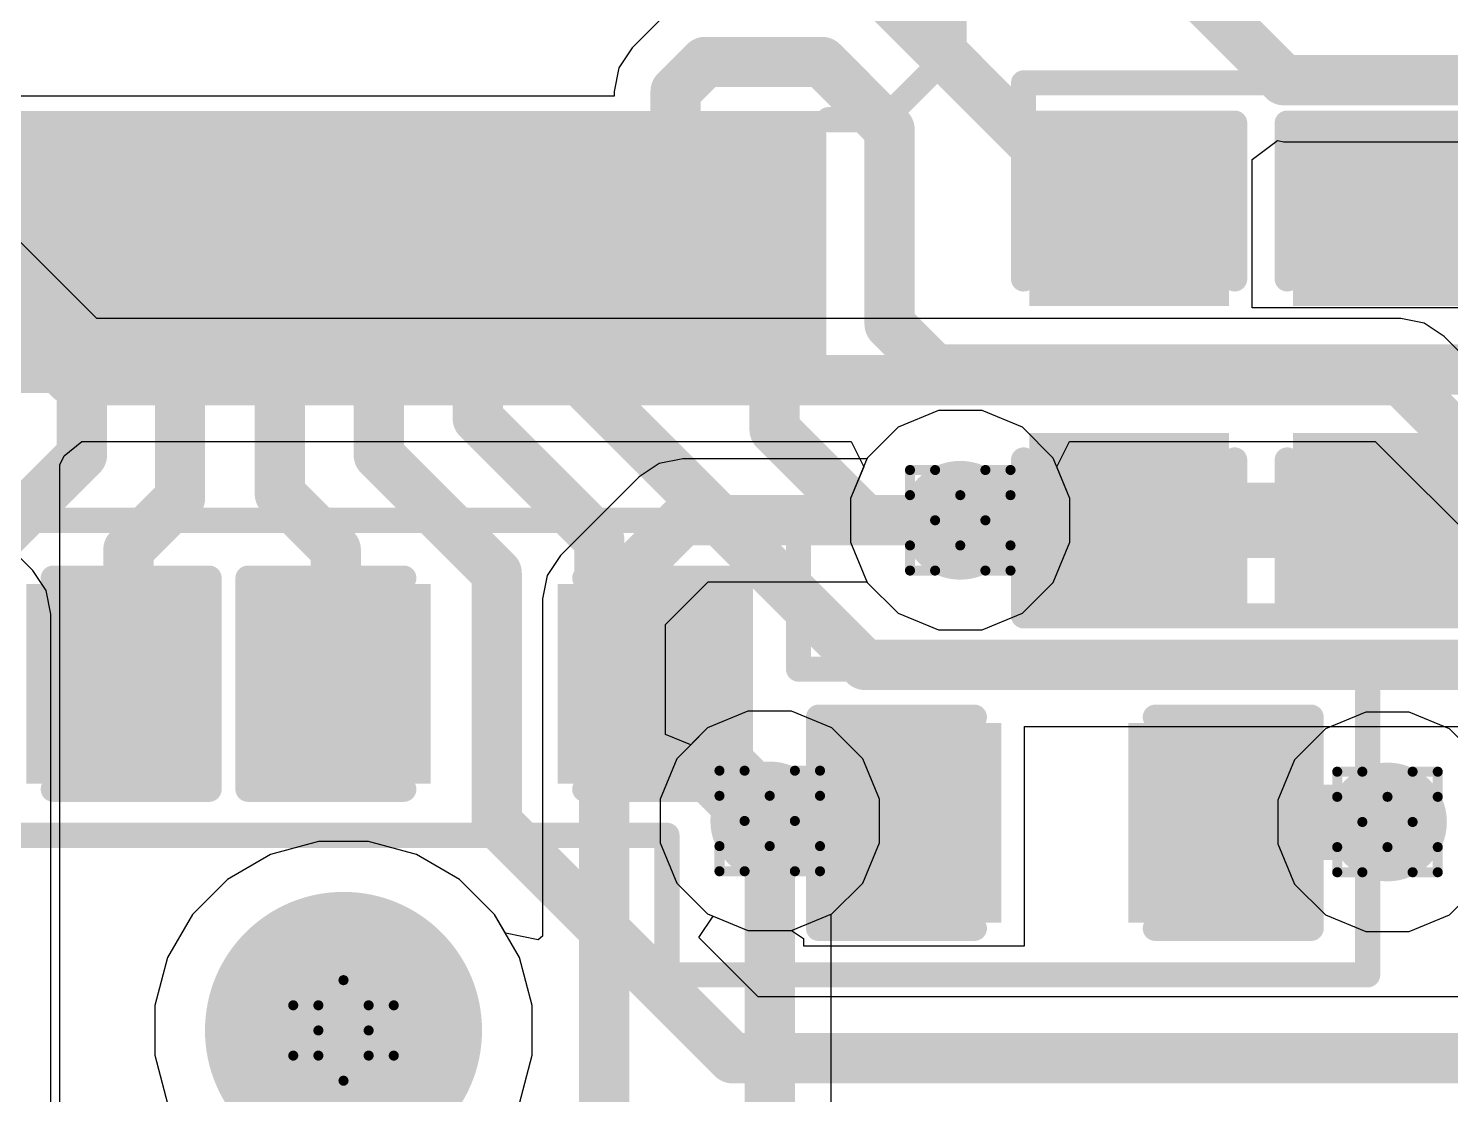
# Model space of a CAD drawing. Header units: inches. Extents: x -6 to 328, y -6 to 90.
# Drawn here: x 15.78 to 22.96, y 17.69 to 23.07 of the extents above; entities that cross this region are included whole.
import ezdxf

# ---------------------------------------------------------------- set-up
doc = ezdxf.new("R2010")
doc.units = ezdxf.units.IN
for name, color, linetype in [('Bottom Layer', 5, 'Continuous'), ('Bottom Overlay', 54, 'Continuous'), ('Bottom Paste', 16, 'Continuous'), ('Bottom Solder', 6, 'Continuous'), ('Drill Drawing', 1, 'Continuous'), ('GND', 76, 'Continuous'), ('Pad Holes', 156, 'Continuous'), ('PWR', 16, 'Continuous'), ('Top Layer', 1, 'Continuous'), ('Top Solder', 216, 'Continuous'), ('Via Holes', 16, 'Continuous')]:
    doc.layers.add(name, color=color, linetype=linetype)

# ---------------------------------------------------------------- blocks, each defined once
blk = doc.blocks.new('48_TQFP_EP_7_7__B_7')
at = {"layer": 'Bottom Layer'}
for points in [[(-0.91, -4.86), (-0.91, -3.64), (-0.59, -3.64), (-0.59, -4.86)], [(-0.41, -4.86), (-0.41, -3.64), (-0.09, -3.64), (-0.09, -4.86)], [(0.09, -4.86), (0.09, -3.64), (0.41, -3.64), (0.41, -4.86)], [(0.59, -4.86), (0.59, -3.64), (0.91, -3.64), (0.91, -4.86)], [(1.09, -4.86), (1.09, -3.64), (1.41, -3.64), (1.41, -4.86)], [(1.59, -4.86), (1.59, -3.64), (1.91, -3.64), (1.91, -4.86)], [(2.09, -4.86), (2.09, -3.64), (2.41, -3.64), (2.41, -4.86)], [(2.59, -4.86), (2.59, -3.64), (2.91, -3.64), (2.91, -4.86)]]:
    blk.add_hatch(color=5, dxfattribs=at).paths.add_polyline_path(points)
at = {"layer": 'Bottom Paste'}
for points in [[(-0.91, -4.86), (-0.91, -3.64), (-0.59, -3.64), (-0.59, -4.86)], [(-0.41, -4.86), (-0.41, -3.64), (-0.09, -3.64), (-0.09, -4.86)], [(0.09, -4.86), (0.09, -3.64), (0.41, -3.64), (0.41, -4.86)], [(0.59, -4.86), (0.59, -3.64), (0.91, -3.64), (0.91, -4.86)], [(1.09, -4.86), (1.09, -3.64), (1.41, -3.64), (1.41, -4.86)], [(1.59, -4.86), (1.59, -3.64), (1.91, -3.64), (1.91, -4.86)], [(2.09, -4.86), (2.09, -3.64), (2.41, -3.64), (2.41, -4.86)], [(2.59, -4.86), (2.59, -3.64), (2.91, -3.64), (2.91, -4.86)]]:
    blk.add_hatch(color=16, dxfattribs=at).paths.add_polyline_path(points)
at = {"layer": 'Bottom Solder'}
for points in [[(-1.5116, -4.9616), (-1.5116, -3.5384), (-0.9884, -3.5384), (-0.9884, -4.9616)], [(-1.0116, -4.9616), (-1.0116, -3.5384), (-0.4884, -3.5384), (-0.4884, -4.9616)], [(-0.5116, -4.9616), (-0.5116, -3.5384), (0.0116, -3.5384), (0.0116, -4.9616)], [(-0.0116, -4.9616), (-0.0116, -3.5384), (0.5116, -3.5384), (0.5116, -4.9616)], [(0.4884, -4.9616), (0.4884, -3.5384), (1.0116, -3.5384), (1.0116, -4.9616)], [(0.9884, -4.9616), (0.9884, -3.5384), (1.5116, -3.5384), (1.5116, -4.9616)], [(1.4884, -4.9616), (1.4884, -3.5384), (2.0116, -3.5384), (2.0116, -4.9616)], [(1.9884, -4.9616), (1.9884, -3.5384), (2.5116, -3.5384), (2.5116, -4.9616)], [(2.4884, -4.9616), (2.4884, -3.5384), (3.0116, -3.5384), (3.0116, -4.9616)]]:
    blk.add_hatch(color=6, dxfattribs=at).paths.add_polyline_path(points)
at = {"layer": 'Bottom Overlay', "const_width": 0.127}
for points in [[(3.6576, -3.2258), (3.6576, -3.0226)], [(3.302, -3.5814), (3.6576, -3.2258)], [(3.0226, -3.5814), (3.302, -3.5814)]]:
    blk.add_lwpolyline(points, dxfattribs=at)
at = {"layer": 'Bottom Overlay', "const_width": 0.0635}
for points in [[(3.6258, -3.2258, 1), (3.6894, -3.2258, 1)], [(3.6258, -3.2258, 1), (3.6894, -3.2258, 1)], [(2.9909, -3.5814, 1), (3.0543, -3.5814, 1)], [(3.2702, -3.5814, 1), (3.3338, -3.5814, 1)], [(3.2702, -3.5814, 1), (3.3338, -3.5814, 1)]]:
    blk.add_lwpolyline(points, format="xyb", close=True, dxfattribs=at)
blk = doc.blocks.new('HR963370A_51')
at = {"layer": 'Bottom Solder'}
h = blk.add_hatch(color=6, dxfattribs=at)
edge = h.paths.add_edge_path()
edge.add_arc((-7, 0.3), 0.1016, 0, 360)
at = {"layer": 'Pad Holes'}
h = blk.add_hatch(color=7, dxfattribs=at)
edge = h.paths.add_edge_path()
edge.add_arc((-7, 0.3), 0.7, 0, 360)
at = {"layer": 'Top Solder'}
h = blk.add_hatch(color=216, dxfattribs=at)
edge = h.paths.add_edge_path()
edge.add_arc((-7, 0.3), 0.1016, 0, 360)
blk = doc.blocks.new('C___0603_B_71')
at = {"layer": 'Bottom Layer'}
for points in [[(-1.143, -0.4445), (-1.143, 0.4445), (-0.381, 0.4445), (-0.381, -0.4445)], [(0.381, -0.4445), (0.381, 0.4445), (1.143, 0.4445), (1.143, -0.4445)]]:
    blk.add_hatch(color=5, dxfattribs=at).paths.add_polyline_path(points)
at = {"layer": 'Bottom Paste'}
for points in [[(-1.143, -0.4445), (-1.143, 0.4445), (-0.381, 0.4445), (-0.381, -0.4445)], [(0.381, -0.4445), (0.381, 0.4445), (1.143, 0.4445), (1.143, -0.4445)]]:
    blk.add_hatch(color=16, dxfattribs=at).paths.add_polyline_path(points)
at = {"layer": 'Bottom Solder'}
for points in [[(-1.203, -0.5045), (-1.203, 0.5045), (-0.321, 0.5045), (-0.321, -0.5045)], [(0.321, -0.5045), (0.321, 0.5045), (1.203, 0.5045), (1.203, -0.5045)]]:
    blk.add_hatch(color=6, dxfattribs=at).paths.add_polyline_path(points)
at = {"layer": 'Bottom Overlay', "const_width": 0.127}
for points in [[(-1.2446, 0.5334), (-0.4572, 0.5334)], [(-1.2446, -0.5334), (-1.2446, 0.5334)], [(0.4572, 0.5334), (1.2446, 0.5334)], [(1.2446, -0.5334), (1.2446, 0.5334)], [(-1.2446, -0.5334), (-0.4572, -0.5334)], [(0.4572, -0.5334), (1.2446, -0.5334)]]:
    blk.add_lwpolyline(points, dxfattribs=at)
at = {"layer": 'Bottom Overlay', "const_width": 0.0635}
for points in [[(-1.2764, 0.5334, 1), (-1.2128, 0.5334, 1)], [(-1.2764, 0.5334, 1), (-1.2128, 0.5334, 1)], [(-0.4889, 0.5334, 1), (-0.4254, 0.5334, 1)], [(0.4254, 0.5334, 1), (0.4889, 0.5334, 1)], [(1.2128, 0.5334, 1), (1.2764, 0.5334, 1)], [(1.2128, 0.5334, 1), (1.2764, 0.5334, 1)], [(-1.2764, -0.5334, 1), (-1.2128, -0.5334, 1)], [(-1.2764, -0.5334, 1), (-1.2128, -0.5334, 1)], [(-0.4889, -0.5334, 1), (-0.4254, -0.5334, 1)], [(0.4254, -0.5334, 1), (0.4889, -0.5334, 1)], [(1.2128, -0.5334, 1), (1.2764, -0.5334, 1)], [(1.2128, -0.5334, 1), (1.2764, -0.5334, 1)]]:
    blk.add_lwpolyline(points, format="xyb", close=True, dxfattribs=at)
blk = doc.blocks.new('C___0603_B_72')
at = {"layer": 'Bottom Layer'}
for points in [[(-1.143, -0.4445), (-1.143, 0.4445), (-0.381, 0.4445), (-0.381, -0.4445)], [(0.381, -0.4445), (0.381, 0.4445), (1.143, 0.4445), (1.143, -0.4445)]]:
    blk.add_hatch(color=5, dxfattribs=at).paths.add_polyline_path(points)
at = {"layer": 'Bottom Paste'}
for points in [[(-1.143, -0.4445), (-1.143, 0.4445), (-0.381, 0.4445), (-0.381, -0.4445)], [(0.381, -0.4445), (0.381, 0.4445), (1.143, 0.4445), (1.143, -0.4445)]]:
    blk.add_hatch(color=16, dxfattribs=at).paths.add_polyline_path(points)
at = {"layer": 'Bottom Solder'}
for points in [[(-1.203, -0.5045), (-1.203, 0.5045), (-0.321, 0.5045), (-0.321, -0.5045)], [(0.321, -0.5045), (0.321, 0.5045), (1.203, 0.5045), (1.203, -0.5045)]]:
    blk.add_hatch(color=6, dxfattribs=at).paths.add_polyline_path(points)
at = {"layer": 'Bottom Overlay', "const_width": 0.127}
for points in [[(-1.2446, 0.5334), (-0.4572, 0.5334)], [(-1.2446, 0.5334), (-1.2446, -0.5334)], [(0.4572, 0.5334), (1.2446, 0.5334)], [(1.2446, 0.5334), (1.2446, -0.5334)], [(-1.2446, -0.5334), (-0.4572, -0.5334)], [(0.4572, -0.5334), (1.2446, -0.5334)]]:
    blk.add_lwpolyline(points, dxfattribs=at)
at = {"layer": 'Bottom Overlay', "const_width": 0.0635}
for points in [[(-1.2764, 0.5334, 1), (-1.2128, 0.5334, 1)], [(-1.2764, 0.5334, 1), (-1.2128, 0.5334, 1)], [(-0.4889, 0.5334, 1), (-0.4254, 0.5334, 1)], [(0.4254, 0.5334, 1), (0.4889, 0.5334, 1)], [(1.2128, 0.5334, 1), (1.2764, 0.5334, 1)], [(1.2128, 0.5334, 1), (1.2764, 0.5334, 1)], [(-1.2764, -0.5334, 1), (-1.2128, -0.5334, 1)], [(-1.2764, -0.5334, 1), (-1.2128, -0.5334, 1)], [(-0.4889, -0.5334, 1), (-0.4254, -0.5334, 1)], [(0.4254, -0.5334, 1), (0.4889, -0.5334, 1)], [(1.2128, -0.5334, 1), (1.2764, -0.5334, 1)], [(1.2128, -0.5334, 1), (1.2764, -0.5334, 1)]]:
    blk.add_lwpolyline(points, format="xyb", close=True, dxfattribs=at)
blk = doc.blocks.new('C___0603_B_76')
at = {"layer": 'Bottom Layer'}
for points in [[(-1.143, -0.4445), (-1.143, 0.4445), (-0.381, 0.4445), (-0.381, -0.4445)], [(0.381, -0.4445), (0.381, 0.4445), (1.143, 0.4445), (1.143, -0.4445)]]:
    blk.add_hatch(color=5, dxfattribs=at).paths.add_polyline_path(points)
at = {"layer": 'Bottom Paste'}
for points in [[(-1.143, -0.4445), (-1.143, 0.4445), (-0.381, 0.4445), (-0.381, -0.4445)], [(0.381, -0.4445), (0.381, 0.4445), (1.143, 0.4445), (1.143, -0.4445)]]:
    blk.add_hatch(color=16, dxfattribs=at).paths.add_polyline_path(points)
at = {"layer": 'Bottom Solder'}
for points in [[(-1.203, -0.5045), (-1.203, 0.5045), (-0.321, 0.5045), (-0.321, -0.5045)], [(0.321, -0.5045), (0.321, 0.5045), (1.203, 0.5045), (1.203, -0.5045)]]:
    blk.add_hatch(color=6, dxfattribs=at).paths.add_polyline_path(points)
at = {"layer": 'Bottom Overlay', "const_width": 0.127}
for points in [[(-1.2446, 0.5334), (-1.2446, -0.5334)], [(-0.4572, 0.5334), (-1.2446, 0.5334)], [(1.2446, 0.5334), (0.4572, 0.5334)], [(1.2446, 0.5334), (1.2446, -0.5334)], [(-0.4572, -0.5334), (-1.2446, -0.5334)], [(1.2446, -0.5334), (0.4572, -0.5334)]]:
    blk.add_lwpolyline(points, dxfattribs=at)
at = {"layer": 'Bottom Overlay', "const_width": 0.0635}
for points in [[(-1.2764, 0.5334, 1), (-1.2128, 0.5334, 1)], [(-1.2764, 0.5334, 1), (-1.2128, 0.5334, 1)], [(-0.4889, 0.5334, 1), (-0.4254, 0.5334, 1)], [(0.4254, 0.5334, 1), (0.4889, 0.5334, 1)], [(1.2128, 0.5334, 1), (1.2764, 0.5334, 1)], [(1.2128, 0.5334, 1), (1.2764, 0.5334, 1)], [(-1.2764, -0.5334, 1), (-1.2128, -0.5334, 1)], [(-1.2764, -0.5334, 1), (-1.2128, -0.5334, 1)], [(-0.4889, -0.5334, 1), (-0.4254, -0.5334, 1)], [(0.4254, -0.5334, 1), (0.4889, -0.5334, 1)], [(1.2128, -0.5334, 1), (1.2764, -0.5334, 1)], [(1.2128, -0.5334, 1), (1.2764, -0.5334, 1)]]:
    blk.add_lwpolyline(points, format="xyb", close=True, dxfattribs=at)
blk = doc.blocks.new('C___0603_B_79')
at = {"layer": 'Bottom Layer'}
for points in [[(-1.143, -0.4445), (-1.143, 0.4445), (-0.381, 0.4445), (-0.381, -0.4445)], [(0.381, -0.4445), (0.381, 0.4445), (1.143, 0.4445), (1.143, -0.4445)]]:
    blk.add_hatch(color=5, dxfattribs=at).paths.add_polyline_path(points)
at = {"layer": 'Bottom Paste'}
for points in [[(-1.143, -0.4445), (-1.143, 0.4445), (-0.381, 0.4445), (-0.381, -0.4445)], [(0.381, -0.4445), (0.381, 0.4445), (1.143, 0.4445), (1.143, -0.4445)]]:
    blk.add_hatch(color=16, dxfattribs=at).paths.add_polyline_path(points)
at = {"layer": 'Bottom Solder'}
for points in [[(-1.203, -0.5045), (-1.203, 0.5045), (-0.321, 0.5045), (-0.321, -0.5045)], [(0.321, -0.5045), (0.321, 0.5045), (1.203, 0.5045), (1.203, -0.5045)]]:
    blk.add_hatch(color=6, dxfattribs=at).paths.add_polyline_path(points)
at = {"layer": 'Bottom Overlay', "const_width": 0.127}
for points in [[(-1.2446, -0.5334), (-1.2446, 0.5334)], [(-0.4572, 0.5334), (-1.2446, 0.5334)], [(1.2446, 0.5334), (0.4572, 0.5334)], [(1.2446, -0.5334), (1.2446, 0.5334)], [(-0.4572, -0.5334), (-1.2446, -0.5334)], [(1.2446, -0.5334), (0.4572, -0.5334)]]:
    blk.add_lwpolyline(points, dxfattribs=at)
at = {"layer": 'Bottom Overlay', "const_width": 0.0635}
for points in [[(-1.2764, 0.5334, 1), (-1.2128, 0.5334, 1)], [(-1.2764, 0.5334, 1), (-1.2128, 0.5334, 1)], [(-0.4889, 0.5334, 1), (-0.4254, 0.5334, 1)], [(0.4254, 0.5334, 1), (0.4889, 0.5334, 1)], [(1.2128, 0.5334, 1), (1.2764, 0.5334, 1)], [(1.2128, 0.5334, 1), (1.2764, 0.5334, 1)], [(-1.2764, -0.5334, 1), (-1.2128, -0.5334, 1)], [(-1.2764, -0.5334, 1), (-1.2128, -0.5334, 1)], [(-0.4889, -0.5334, 1), (-0.4254, -0.5334, 1)], [(0.4254, -0.5334, 1), (0.4889, -0.5334, 1)], [(1.2128, -0.5334, 1), (1.2764, -0.5334, 1)], [(1.2128, -0.5334, 1), (1.2764, -0.5334, 1)]]:
    blk.add_lwpolyline(points, format="xyb", close=True, dxfattribs=at)
blk = doc.blocks.new('C___0603_B_80')
at = {"layer": 'Bottom Layer'}
for points in [[(-1.143, -0.4445), (-1.143, 0.4445), (-0.381, 0.4445), (-0.381, -0.4445)], [(0.381, -0.4445), (0.381, 0.4445), (1.143, 0.4445), (1.143, -0.4445)]]:
    blk.add_hatch(color=5, dxfattribs=at).paths.add_polyline_path(points)
at = {"layer": 'Bottom Paste'}
for points in [[(-1.143, -0.4445), (-1.143, 0.4445), (-0.381, 0.4445), (-0.381, -0.4445)], [(0.381, -0.4445), (0.381, 0.4445), (1.143, 0.4445), (1.143, -0.4445)]]:
    blk.add_hatch(color=16, dxfattribs=at).paths.add_polyline_path(points)
at = {"layer": 'Bottom Solder'}
for points in [[(-1.203, -0.5045), (-1.203, 0.5045), (-0.321, 0.5045), (-0.321, -0.5045)], [(0.321, -0.5045), (0.321, 0.5045), (1.203, 0.5045), (1.203, -0.5045)]]:
    blk.add_hatch(color=6, dxfattribs=at).paths.add_polyline_path(points)
at = {"layer": 'Bottom Overlay', "const_width": 0.127}
for points in [[(-1.2446, -0.5334), (-1.2446, 0.5334)], [(-1.2446, 0.5334), (-0.4572, 0.5334)], [(0.4572, 0.5334), (1.2446, 0.5334)], [(1.2446, -0.5334), (1.2446, 0.5334)], [(-1.2446, -0.5334), (-0.4572, -0.5334)], [(0.4572, -0.5334), (1.2446, -0.5334)]]:
    blk.add_lwpolyline(points, dxfattribs=at)
at = {"layer": 'Bottom Overlay', "const_width": 0.0635}
for points in [[(-1.2764, 0.5334, 1), (-1.2128, 0.5334, 1)], [(-1.2764, 0.5334, 1), (-1.2128, 0.5334, 1)], [(-0.4889, 0.5334, 1), (-0.4254, 0.5334, 1)], [(0.4254, 0.5334, 1), (0.4889, 0.5334, 1)], [(1.2128, 0.5334, 1), (1.2764, 0.5334, 1)], [(1.2128, 0.5334, 1), (1.2764, 0.5334, 1)], [(-1.2764, -0.5334, 1), (-1.2128, -0.5334, 1)], [(-1.2764, -0.5334, 1), (-1.2128, -0.5334, 1)], [(-0.4889, -0.5334, 1), (-0.4254, -0.5334, 1)], [(0.4254, -0.5334, 1), (0.4889, -0.5334, 1)], [(1.2128, -0.5334, 1), (1.2764, -0.5334, 1)], [(1.2128, -0.5334, 1), (1.2764, -0.5334, 1)]]:
    blk.add_lwpolyline(points, format="xyb", close=True, dxfattribs=at)

msp = doc.modelspace()

# ---------------------------------------------------------------- hatches: boundary and pattern name
at = {"layer": 'Bottom Layer'}
h = msp.add_hatch(color=5, dxfattribs=at)
edge = h.paths.add_edge_path()
edge.add_arc((20.4866, 20.589), 0.3, 0, 360)
h = msp.add_hatch(color=5, dxfattribs=at)
edge = h.paths.add_edge_path()
edge.add_arc((19.5239, 19.0701), 0.3, 0, 360)
h = msp.add_hatch(color=5, dxfattribs=at)
edge = h.paths.add_edge_path()
edge.add_arc((22.6456, 19.065), 0.3, 0, 360)
at = {"layer": 'GND'}
h = msp.add_hatch(color=76, dxfattribs=at)
edge = h.paths.add_edge_path()
edge.add_arc((20.4866, 20.589), 0.3, 0, 360)
h = msp.add_hatch(color=76, dxfattribs=at)
edge = h.paths.add_edge_path()
edge.add_arc((19.5239, 19.0701), 0.3, 0, 360)
h = msp.add_hatch(color=76, dxfattribs=at)
edge = h.paths.add_edge_path()
edge.add_arc((22.6456, 19.065), 0.3, 0, 360)
at = {"layer": 'PWR'}
h = msp.add_hatch(color=16, dxfattribs=at)
edge = h.paths.add_edge_path()
edge.add_arc((20.4866, 20.589), 0.3, 0, 360)
h = msp.add_hatch(color=16, dxfattribs=at)
edge = h.paths.add_edge_path()
edge.add_arc((19.5239, 19.0701), 0.3, 0, 360)
h = msp.add_hatch(color=16, dxfattribs=at)
edge = h.paths.add_edge_path()
edge.add_arc((22.6456, 19.065), 0.3, 0, 360)
at = {"layer": 'Top Layer'}
h = msp.add_hatch(color=1, dxfattribs=at)
edge = h.paths.add_edge_path()
edge.add_arc((20.4866, 20.589), 0.3, 0, 360)
h = msp.add_hatch(color=1, dxfattribs=at)
edge = h.paths.add_edge_path()
edge.add_arc((19.5239, 19.0701), 0.3, 0, 360)
h = msp.add_hatch(color=1, dxfattribs=at)
edge = h.paths.add_edge_path()
edge.add_arc((22.6456, 19.065), 0.3, 0, 360)
at = {"layer": 'Via Holes'}
h = msp.add_hatch(color=7, dxfattribs=at)
edge = h.paths.add_edge_path()
edge.add_arc((20.4866, 20.589), 0.15, 0, 360)
h = msp.add_hatch(color=7, dxfattribs=at)
edge = h.paths.add_edge_path()
edge.add_arc((19.5239, 19.0701), 0.15, 0, 360)
h = msp.add_hatch(color=7, dxfattribs=at)
edge = h.paths.add_edge_path()
edge.add_arc((22.6456, 19.065), 0.15, 0, 360)

# ---------------------------------------------------------------- linework, layer by layer
at = {"layer": 'Bottom Layer'}
for p, q in [((18.9772, 23.1241), (18.8284, 22.9753)), ((18.8284, 22.9753), (18.7611, 22.8745)), ((18.7611, 22.8745), (18.7374, 22.7555)), ((18.7374, 22.732), (14.859, 22.732)), ((18.7374, 22.7555), (18.7374, 22.732)), ((21.9623, 22.4109), (22.0893, 22.5078)), ((22.0893, 22.5078), (22.1217, 22.5014)), ((22.1217, 22.5014), (25.6802, 22.5014)), ((21.9623, 21.6618), (21.9623, 22.4109)), ((26.2795, 21.6618), (21.9623, 21.6618)), ((20.812, 18.4387), (20.812, 19.5475)), ((20.812, 19.5475), (23.0834, 19.5475)), ((19.1658, 18.4813), (19.2378, 18.589)), ((19.2378, 18.589), (19.4137, 18.5161)), ((19.4652, 18.182), (19.1658, 18.4813)), ((19.4137, 18.5161), (19.6341, 18.5161)), ((19.6341, 18.5161), (19.6944, 18.4758)), ((19.6944, 18.4758), (19.6944, 18.4387)), ((19.6944, 18.4387), (20.812, 18.4387)), ((23.2451, 18.182), (19.4652, 18.182))]:
    msp.add_line(p, q, dxfattribs=at)
for points, const_width in [([(21.5312, 23.4027), (22.1217, 22.8121)], 0.254), ([(20.0508, 23.2939), (20.9776, 22.367)], 0.254), ([(19.0482, 22.7555), (19.197, 22.9043)], 0.254), ([(19.197, 22.9043), (19.7885, 22.9043)], 0.254), ([(19.7885, 22.9043), (20.1296, 22.5632)], 0.254), ([(22.1217, 22.8121), (25.8089, 22.8121)], 0.254), ([(19.0482, 21.9442), (19.0482, 22.7555)], 0.254), ([(20.1296, 21.5795), (20.1296, 22.5632)], 0.254), ([(20.9776, 22.367), (21.0854, 22.367)], 0.254), ([(21.0854, 22.367), (21.3394, 22.113)], 0.254), ([(22.6723, 22.113), (23.56, 22.113)], 0.381), ([(16.0482, 20.9186), (16.0482, 21.9442)], 0.254), ([(16.5438, 21.9398), (16.5482, 21.9442)], 0.254), ([(16.5438, 20.7009), (16.5438, 21.9398)], 0.254), ([(17.0482, 20.7229), (17.0482, 21.9442)], 0.254), ([(17.5482, 20.9186), (17.5482, 21.9442)], 0.254), ([(18.0482, 21.1036), (18.0482, 21.9442)], 0.254), ([(18.5482, 21.9442), (18.5812, 21.9112)], 0.254), ([(19.5482, 21.9442), (19.5483, 21.9441)], 0.254), ([(19.5483, 21.0471), (19.5483, 21.9441)], 0.254), ([(18.5812, 21.282), (18.5812, 21.9112)], 0.254), ([(20.1296, 21.5795), (20.3581, 21.351)], 0.254), ([(20.3581, 21.351), (26.2795, 21.351)], 0.254), ([(18.5812, 21.282), (20.0049, 19.8583)], 0.254), ([(18.0482, 21.1036), (18.6627, 20.489)], 0.254), ([(19.5483, 21.0471), (20.0064, 20.589)], 0.254), ([(15.4522, 20.3225), (16.0482, 20.9186)], 0.254), ([(17.5482, 20.9186), (18.1442, 20.3225)], 0.254), ([(17.0482, 20.7229), (17.3309, 20.4402)], 0.254), ([(20.4866, 20.589), (21.0482, 20.589)], 0.508), ([(16.2831, 20.4402), (16.5438, 20.7009)], 0.254), ([(21.0482, 20.589), (21.34, 20.589)], 0.381), ([(21.34, 20.589), (22.6723, 20.589)], 0.381), ([(20.0064, 20.589), (20.4866, 20.589)], 0.254), ([(16.2831, 19.8384), (16.2831, 20.4402)], 0.254), ([(17.3309, 19.8026), (17.3309, 20.4402)], 0.254), ([(18.6627, 19.9313), (18.6627, 20.489)], 0.254), ([(18.1442, 19.0635), (18.1442, 20.3225)], 0.254), ([(18.6627, 19.9313), (18.894, 19.7)], 0.254), ([(20.0049, 19.8583), (23.4576, 19.8583)], 0.254), ([(16.2082, 19.7635), (16.2831, 19.8384)], 0.254), ([(17.3309, 19.8026), (17.37, 19.7635)], 0.254), ([(18.894, 19.7), (19.5239, 19.0701)], 0.381), ([(19.5239, 19.0701), (20.2441, 19.0701)], 0.381), ([(20.2441, 19.0701), (20.2532, 19.061)], 0.381), ([(18.1442, 19.0635), (19.3364, 17.8712)], 0.254), ([(21.7772, 19.061), (21.7792, 19.063)], 0.381), ([(21.7792, 19.063), (22.6436, 19.063)], 0.381), ([(22.6436, 19.063), (22.6456, 19.065)], 0.381), ([(19.3364, 17.8712), (23.3738, 17.8712)], 0.254)]:
    msp.add_lwpolyline(points, dxfattribs=dict(at, const_width=const_width))
for points, const_width in [([(19.1335, 22.9043, 1), (19.2605, 22.9043, 1)], 0.127), ([(19.1335, 22.9043, 1), (19.2605, 22.9043, 1)], 0.127), ([(19.725, 22.9043, 1), (19.852, 22.9043, 1)], 0.127), ([(19.725, 22.9043, 1), (19.852, 22.9043, 1)], 0.127), ([(22.0582, 22.8121, 1), (22.1852, 22.8121, 1)], 0.127), ([(22.0582, 22.8121, 1), (22.1852, 22.8121, 1)], 0.127), ([(18.9847, 22.7555, 1), (19.1117, 22.7555, 1)], 0.127), ([(18.9847, 22.7555, 1), (19.1117, 22.7555, 1)], 0.127), ([(20.0661, 22.5632, 1), (20.1931, 22.5632, 1)], 0.127), ([(20.0661, 22.5632, 1), (20.1931, 22.5632, 1)], 0.127), ([(20.9141, 22.367, 1), (21.0411, 22.367, 1)], 0.127), ([(20.9141, 22.367, 1), (21.0411, 22.367, 1)], 0.127), ([(21.0219, 22.367, 1), (21.1489, 22.367, 1)], 0.127), ([(21.0219, 22.367, 1), (21.1489, 22.367, 1)], 0.127), ([(22.577, 22.113, 1), (22.7675, 22.113, 1)], 0.1905), ([(21.2759, 22.113, 1), (21.4029, 22.113, 1)], 0.127), ([(15.9847, 21.9442, 1), (16.1117, 21.9442, 1)], 0.127), ([(16.4803, 21.9398, 1), (16.6073, 21.9398, 1)], 0.127), ([(16.4803, 21.9398, 1), (16.6073, 21.9398, 1)], 0.127), ([(16.4847, 21.9442, 1), (16.6117, 21.9442, 1)], 0.127), ([(16.9847, 21.9442, 1), (17.1117, 21.9442, 1)], 0.127), ([(17.4847, 21.9442, 1), (17.6117, 21.9442, 1)], 0.127), ([(17.9847, 21.9442, 1), (18.1117, 21.9442, 1)], 0.127), ([(18.4847, 21.9442, 1), (18.6117, 21.9442, 1)], 0.127), ([(18.9847, 21.9442, 1), (19.1117, 21.9442, 1)], 0.127), ([(19.4847, 21.9442, 1), (19.6117, 21.9442, 1)], 0.127), ([(19.4848, 21.9441, 1), (19.6118, 21.9441, 1)], 0.127), ([(19.4848, 21.9441, 1), (19.6118, 21.9441, 1)], 0.127), ([(18.5177, 21.9112, 1), (18.6447, 21.9112, 1)], 0.127), ([(18.5177, 21.9112, 1), (18.6447, 21.9112, 1)], 0.127), ([(20.0661, 21.5795, 1), (20.1931, 21.5795, 1)], 0.127), ([(20.0661, 21.5795, 1), (20.1931, 21.5795, 1)], 0.127), ([(20.2946, 21.351, 1), (20.4216, 21.351, 1)], 0.127), ([(20.2946, 21.351, 1), (20.4216, 21.351, 1)], 0.127), ([(18.5177, 21.282, 1), (18.6447, 21.282, 1)], 0.127), ([(18.5177, 21.282, 1), (18.6447, 21.282, 1)], 0.127), ([(17.9847, 21.1036, 1), (18.1117, 21.1036, 1)], 0.127), ([(17.9847, 21.1036, 1), (18.1117, 21.1036, 1)], 0.127), ([(19.4848, 21.0471, 1), (19.6118, 21.0471, 1)], 0.127), ([(19.4848, 21.0471, 1), (19.6118, 21.0471, 1)], 0.127), ([(15.9847, 20.9186, 1), (16.1117, 20.9186, 1)], 0.127), ([(15.9847, 20.9186, 1), (16.1117, 20.9186, 1)], 0.127), ([(17.4847, 20.9186, 1), (17.6117, 20.9186, 1)], 0.127), ([(17.4847, 20.9186, 1), (17.6117, 20.9186, 1)], 0.127), ([(16.9847, 20.7229, 1), (17.1117, 20.7229, 1)], 0.127), ([(16.9847, 20.7229, 1), (17.1117, 20.7229, 1)], 0.127), ([(20.3596, 20.589, 1), (20.6136, 20.589, 1)], 0.254), ([(20.9212, 20.589, 1), (21.1752, 20.589, 1)], 0.254), ([(16.4803, 20.7009, 1), (16.6073, 20.7009, 1)], 0.127), ([(16.4803, 20.7009, 1), (16.6073, 20.7009, 1)], 0.127), ([(20.9529, 20.589, 1), (21.1434, 20.589, 1)], 0.1905), ([(21.2448, 20.589, 1), (21.4353, 20.589, 1)], 0.1905), ([(21.2448, 20.589, 1), (21.4353, 20.589, 1)], 0.1905), ([(22.577, 20.589, 1), (22.7675, 20.589, 1)], 0.1905), ([(19.9429, 20.589, 1), (20.0699, 20.589, 1)], 0.127), ([(19.9429, 20.589, 1), (20.0699, 20.589, 1)], 0.127), ([(20.4231, 20.589, 1), (20.5501, 20.589, 1)], 0.127), ([(16.2196, 20.4402, 1), (16.3466, 20.4402, 1)], 0.127), ([(16.2196, 20.4402, 1), (16.3466, 20.4402, 1)], 0.127), ([(17.2674, 20.4402, 1), (17.3944, 20.4402, 1)], 0.127), ([(17.2674, 20.4402, 1), (17.3944, 20.4402, 1)], 0.127), ([(18.5992, 20.489, 1), (18.7262, 20.489, 1)], 0.127), ([(18.5992, 20.489, 1), (18.7262, 20.489, 1)], 0.127), ([(18.0807, 20.3225, 1), (18.2077, 20.3225, 1)], 0.127), ([(18.0807, 20.3225, 1), (18.2077, 20.3225, 1)], 0.127), ([(18.5992, 19.9313, 1), (18.7262, 19.9313, 1)], 0.127), ([(18.5992, 19.9313, 1), (18.7262, 19.9313, 1)], 0.127), ([(19.9414, 19.8583, 1), (20.0684, 19.8583, 1)], 0.127), ([(19.9414, 19.8583, 1), (20.0684, 19.8583, 1)], 0.127), ([(16.2196, 19.8384, 1), (16.3466, 19.8384, 1)], 0.127), ([(16.2196, 19.8384, 1), (16.3466, 19.8384, 1)], 0.127), ([(17.2674, 19.8026, 1), (17.3944, 19.8026, 1)], 0.127), ([(17.2674, 19.8026, 1), (17.3944, 19.8026, 1)], 0.127), ([(16.1447, 19.7635, 1), (16.2717, 19.7635, 1)], 0.127), ([(17.3065, 19.7635, 1), (17.4335, 19.7635, 1)], 0.127), ([(18.7987, 19.7, 1), (18.9892, 19.7, 1)], 0.1905), ([(18.8305, 19.7, 1), (18.9575, 19.7, 1)], 0.127), ([(19.4286, 19.0701, 1), (19.6191, 19.0701, 1)], 0.1905), ([(19.4286, 19.0701, 1), (19.6191, 19.0701, 1)], 0.1905), ([(20.1488, 19.0701, 1), (20.3393, 19.0701, 1)], 0.1905), ([(20.1488, 19.0701, 1), (20.3393, 19.0701, 1)], 0.1905), ([(18.0807, 19.0635, 1), (18.2077, 19.0635, 1)], 0.127), ([(18.0807, 19.0635, 1), (18.2077, 19.0635, 1)], 0.127), ([(20.1579, 19.061, 1), (20.3484, 19.061, 1)], 0.1905), ([(21.6819, 19.061, 1), (21.8724, 19.061, 1)], 0.1905), ([(21.6839, 19.063, 1), (21.8744, 19.063, 1)], 0.1905), ([(21.6839, 19.063, 1), (21.8744, 19.063, 1)], 0.1905), ([(22.5483, 19.063, 1), (22.7388, 19.063, 1)], 0.1905), ([(22.5483, 19.063, 1), (22.7388, 19.063, 1)], 0.1905), ([(22.5503, 19.065, 1), (22.7408, 19.065, 1)], 0.1905), ([(19.2729, 17.8712, 1), (19.3999, 17.8712, 1)], 0.127), ([(19.2729, 17.8712, 1), (19.3999, 17.8712, 1)], 0.127)]:
    msp.add_lwpolyline(points, format="xyb", close=True, dxfattribs=dict(at, const_width=const_width))
at = {"layer": 'Bottom Overlay', "const_width": 0.127}
for points in [[(20.8066, 22.5956), (20.8066, 22.7988)], [(20.8066, 22.7988), (24.0668, 22.7988)], [(13.8076, 20.589), (19.6693, 20.589)], [(19.6693, 19.8373), (19.6693, 20.589)], [(20.8066, 20.1064), (24.0668, 20.1064)], [(19.6693, 19.8373), (22.5456, 19.8373)], [(22.5456, 18.293), (22.5456, 19.8373)], [(14.5684, 18.9976), (19.0046, 18.9976)], [(19.0046, 18.293), (19.0046, 18.9976)], [(19.0046, 18.293), (22.5456, 18.293)]]:
    msp.add_lwpolyline(points, dxfattribs=at)
at = {"layer": 'Bottom Overlay', "const_width": 0.0635}
for points in [[(20.7749, 22.7988, 1), (20.8384, 22.7988, 1)], [(20.7749, 22.7988, 1), (20.8384, 22.7988, 1)], [(20.7749, 22.5956, 1), (20.8384, 22.5956, 1)], [(19.6375, 20.589, 1), (19.701, 20.589, 1)], [(19.6375, 20.589, 1), (19.701, 20.589, 1)], [(20.7749, 20.1064, 1), (20.8384, 20.1064, 1)], [(19.6375, 19.8373, 1), (19.701, 19.8373, 1)], [(19.6375, 19.8373, 1), (19.701, 19.8373, 1)], [(22.5139, 19.8373, 1), (22.5774, 19.8373, 1)], [(22.5139, 19.8373, 1), (22.5774, 19.8373, 1)], [(18.9728, 18.9976, 1), (19.0363, 18.9976, 1)], [(18.9728, 18.9976, 1), (19.0363, 18.9976, 1)], [(18.9728, 18.293, 1), (19.0363, 18.293, 1)], [(18.9728, 18.293, 1), (19.0363, 18.293, 1)], [(22.5139, 18.293, 1), (22.5774, 18.293, 1)], [(22.5139, 18.293, 1), (22.5774, 18.293, 1)]]:
    msp.add_lwpolyline(points, format="xyb", close=True, dxfattribs=at)
at = {"layer": 'Drill Drawing', "const_width": 0.0508}
for points in [[(20.2326, 20.716), (20.2326, 20.843)], [(20.2326, 20.843), (20.3596, 20.843)], [(20.3596, 20.843), (20.4866, 20.716)], [(20.4866, 20.716), (20.6136, 20.843)], [(20.6136, 20.843), (20.7406, 20.843)], [(20.7406, 20.716), (20.7406, 20.843)], [(20.2326, 20.716), (20.3596, 20.589)], [(20.6136, 20.589), (20.7406, 20.716)], [(20.2326, 20.462), (20.3596, 20.589)], [(20.6136, 20.589), (20.7406, 20.462)], [(20.2326, 20.335), (20.2326, 20.462)], [(20.3596, 20.335), (20.4866, 20.462)], [(20.4866, 20.462), (20.6136, 20.335)], [(20.7406, 20.335), (20.7406, 20.462)], [(20.2326, 20.335), (20.3596, 20.335)], [(20.6136, 20.335), (20.7406, 20.335)], [(19.2699, 19.1971), (19.2699, 19.3241)], [(19.2699, 19.3241), (19.3969, 19.3241)], [(19.3969, 19.3241), (19.5239, 19.1971)], [(19.5239, 19.1971), (19.6509, 19.3241)], [(19.6509, 19.3241), (19.7779, 19.3241)], [(19.7779, 19.1971), (19.7779, 19.3241)], [(22.3916, 19.192), (22.3916, 19.319)], [(22.3916, 19.319), (22.5186, 19.319)], [(22.5186, 19.319), (22.6456, 19.192)], [(22.6456, 19.192), (22.7726, 19.319)], [(22.7726, 19.319), (22.8996, 19.319)], [(22.8996, 19.192), (22.8996, 19.319)], [(19.2699, 19.1971), (19.3969, 19.0701)], [(19.6509, 19.0701), (19.7779, 19.1971)], [(22.3916, 19.192), (22.5186, 19.065)], [(22.7726, 19.065), (22.8996, 19.192)], [(19.2699, 18.9431), (19.3969, 19.0701)], [(19.6509, 19.0701), (19.7779, 18.9431)], [(22.3916, 18.938), (22.5186, 19.065)], [(22.7726, 19.065), (22.8996, 18.938)], [(19.2699, 18.8161), (19.2699, 18.9431)], [(19.3969, 18.8161), (19.5239, 18.9431)], [(19.5239, 18.9431), (19.6509, 18.8161)], [(19.7779, 18.8161), (19.7779, 18.9431)], [(22.3916, 18.811), (22.3916, 18.938)], [(22.5186, 18.811), (22.6456, 18.938)], [(22.6456, 18.938), (22.7726, 18.811)], [(22.8996, 18.811), (22.8996, 18.938)], [(19.2699, 18.8161), (19.3969, 18.8161)], [(19.6509, 18.8161), (19.7779, 18.8161)], [(22.3916, 18.811), (22.5186, 18.811)], [(22.7726, 18.811), (22.8996, 18.811)], [(17.243, 18.1388), (17.37, 18.2658)], [(17.37, 18.2658), (17.497, 18.1388)], [(17.116, 18.1388), (17.243, 18.0118)], [(17.116, 18.1388), (17.243, 18.1388)], [(17.497, 18.1388), (17.624, 18.1388)], [(17.497, 18.0118), (17.624, 18.1388)], [(17.116, 17.8848), (17.243, 18.0118)], [(17.497, 18.0118), (17.624, 17.8848)], [(17.116, 17.8848), (17.243, 17.8848)], [(17.243, 17.8848), (17.37, 17.7578)], [(17.37, 17.7578), (17.497, 17.8848)], [(17.497, 17.8848), (17.624, 17.8848)]]:
    msp.add_lwpolyline(points, dxfattribs=at)
at = {"layer": 'Drill Drawing', "const_width": 0.0254}
for points in [[(20.2199, 20.843, 1), (20.2453, 20.843, 1)], [(20.2199, 20.843, 1), (20.2453, 20.843, 1)], [(20.3469, 20.843, 1), (20.3723, 20.843, 1)], [(20.3469, 20.843, 1), (20.3723, 20.843, 1)], [(20.6009, 20.843, 1), (20.6263, 20.843, 1)], [(20.6009, 20.843, 1), (20.6263, 20.843, 1)], [(20.7279, 20.843, 1), (20.7533, 20.843, 1)], [(20.7279, 20.843, 1), (20.7533, 20.843, 1)], [(20.2199, 20.716, 1), (20.2453, 20.716, 1)], [(20.2199, 20.716, 1), (20.2453, 20.716, 1)], [(20.4739, 20.716, 1), (20.4993, 20.716, 1)], [(20.4739, 20.716, 1), (20.4993, 20.716, 1)], [(20.7279, 20.716, 1), (20.7533, 20.716, 1)], [(20.7279, 20.716, 1), (20.7533, 20.716, 1)], [(20.3469, 20.589, 1), (20.3723, 20.589, 1)], [(20.3469, 20.589, 1), (20.3723, 20.589, 1)], [(20.6009, 20.589, 1), (20.6263, 20.589, 1)], [(20.6009, 20.589, 1), (20.6263, 20.589, 1)], [(20.2199, 20.462, 1), (20.2453, 20.462, 1)], [(20.2199, 20.462, 1), (20.2453, 20.462, 1)], [(20.4739, 20.462, 1), (20.4993, 20.462, 1)], [(20.4739, 20.462, 1), (20.4993, 20.462, 1)], [(20.7279, 20.462, 1), (20.7533, 20.462, 1)], [(20.7279, 20.462, 1), (20.7533, 20.462, 1)], [(20.2199, 20.335, 1), (20.2453, 20.335, 1)], [(20.2199, 20.335, 1), (20.2453, 20.335, 1)], [(20.3469, 20.335, 1), (20.3723, 20.335, 1)], [(20.3469, 20.335, 1), (20.3723, 20.335, 1)], [(20.6009, 20.335, 1), (20.6263, 20.335, 1)], [(20.6009, 20.335, 1), (20.6263, 20.335, 1)], [(20.7279, 20.335, 1), (20.7533, 20.335, 1)], [(20.7279, 20.335, 1), (20.7533, 20.335, 1)], [(19.2572, 19.3241, 1), (19.2826, 19.3241, 1)], [(19.2572, 19.3241, 1), (19.2826, 19.3241, 1)], [(19.3842, 19.3241, 1), (19.4096, 19.3241, 1)], [(19.3842, 19.3241, 1), (19.4096, 19.3241, 1)], [(19.6382, 19.3241, 1), (19.6636, 19.3241, 1)], [(19.6382, 19.3241, 1), (19.6636, 19.3241, 1)], [(19.7652, 19.3241, 1), (19.7906, 19.3241, 1)], [(19.7652, 19.3241, 1), (19.7906, 19.3241, 1)], [(22.3789, 19.319, 1), (22.4043, 19.319, 1)], [(22.3789, 19.319, 1), (22.4043, 19.319, 1)], [(22.5059, 19.319, 1), (22.5313, 19.319, 1)], [(22.5059, 19.319, 1), (22.5313, 19.319, 1)], [(22.7599, 19.319, 1), (22.7853, 19.319, 1)], [(22.7599, 19.319, 1), (22.7853, 19.319, 1)], [(22.8869, 19.319, 1), (22.9123, 19.319, 1)], [(22.8869, 19.319, 1), (22.9123, 19.319, 1)], [(19.2572, 19.1971, 1), (19.2826, 19.1971, 1)], [(19.2572, 19.1971, 1), (19.2826, 19.1971, 1)], [(19.5112, 19.1971, 1), (19.5366, 19.1971, 1)], [(19.5112, 19.1971, 1), (19.5366, 19.1971, 1)], [(19.7652, 19.1971, 1), (19.7906, 19.1971, 1)], [(19.7652, 19.1971, 1), (19.7906, 19.1971, 1)], [(22.3789, 19.192, 1), (22.4043, 19.192, 1)], [(22.3789, 19.192, 1), (22.4043, 19.192, 1)], [(22.6329, 19.192, 1), (22.6583, 19.192, 1)], [(22.6329, 19.192, 1), (22.6583, 19.192, 1)], [(22.8869, 19.192, 1), (22.9123, 19.192, 1)], [(22.8869, 19.192, 1), (22.9123, 19.192, 1)], [(19.3842, 19.0701, 1), (19.4096, 19.0701, 1)], [(19.3842, 19.0701, 1), (19.4096, 19.0701, 1)], [(19.6382, 19.0701, 1), (19.6636, 19.0701, 1)], [(19.6382, 19.0701, 1), (19.6636, 19.0701, 1)], [(22.5059, 19.065, 1), (22.5313, 19.065, 1)], [(22.5059, 19.065, 1), (22.5313, 19.065, 1)], [(22.7599, 19.065, 1), (22.7853, 19.065, 1)], [(22.7599, 19.065, 1), (22.7853, 19.065, 1)], [(19.2572, 18.9431, 1), (19.2826, 18.9431, 1)], [(19.2572, 18.9431, 1), (19.2826, 18.9431, 1)], [(19.5112, 18.9431, 1), (19.5366, 18.9431, 1)], [(19.5112, 18.9431, 1), (19.5366, 18.9431, 1)], [(19.7652, 18.9431, 1), (19.7906, 18.9431, 1)], [(19.7652, 18.9431, 1), (19.7906, 18.9431, 1)], [(22.3789, 18.938, 1), (22.4043, 18.938, 1)], [(22.3789, 18.938, 1), (22.4043, 18.938, 1)], [(22.6329, 18.938, 1), (22.6583, 18.938, 1)], [(22.6329, 18.938, 1), (22.6583, 18.938, 1)], [(22.8869, 18.938, 1), (22.9123, 18.938, 1)], [(22.8869, 18.938, 1), (22.9123, 18.938, 1)], [(19.2572, 18.8161, 1), (19.2826, 18.8161, 1)], [(19.2572, 18.8161, 1), (19.2826, 18.8161, 1)], [(19.3842, 18.8161, 1), (19.4096, 18.8161, 1)], [(19.3842, 18.8161, 1), (19.4096, 18.8161, 1)], [(19.6382, 18.8161, 1), (19.6636, 18.8161, 1)], [(19.6382, 18.8161, 1), (19.6636, 18.8161, 1)], [(19.7652, 18.8161, 1), (19.7906, 18.8161, 1)], [(19.7652, 18.8161, 1), (19.7906, 18.8161, 1)], [(22.3789, 18.811, 1), (22.4043, 18.811, 1)], [(22.3789, 18.811, 1), (22.4043, 18.811, 1)], [(22.5059, 18.811, 1), (22.5313, 18.811, 1)], [(22.5059, 18.811, 1), (22.5313, 18.811, 1)], [(22.7599, 18.811, 1), (22.7853, 18.811, 1)], [(22.7599, 18.811, 1), (22.7853, 18.811, 1)], [(22.8869, 18.811, 1), (22.9123, 18.811, 1)], [(22.8869, 18.811, 1), (22.9123, 18.811, 1)], [(17.3573, 18.2658, 1), (17.3827, 18.2658, 1)], [(17.3573, 18.2658, 1), (17.3827, 18.2658, 1)], [(17.1033, 18.1388, 1), (17.1287, 18.1388, 1)], [(17.1033, 18.1388, 1), (17.1287, 18.1388, 1)], [(17.2303, 18.1388, 1), (17.2557, 18.1388, 1)], [(17.2303, 18.1388, 1), (17.2557, 18.1388, 1)], [(17.4843, 18.1388, 1), (17.5097, 18.1388, 1)], [(17.4843, 18.1388, 1), (17.5097, 18.1388, 1)], [(17.6113, 18.1388, 1), (17.6367, 18.1388, 1)], [(17.6113, 18.1388, 1), (17.6367, 18.1388, 1)], [(17.2303, 18.0118, 1), (17.2557, 18.0118, 1)], [(17.2303, 18.0118, 1), (17.2557, 18.0118, 1)], [(17.4843, 18.0118, 1), (17.5097, 18.0118, 1)], [(17.4843, 18.0118, 1), (17.5097, 18.0118, 1)], [(17.1033, 17.8848, 1), (17.1287, 17.8848, 1)], [(17.1033, 17.8848, 1), (17.1287, 17.8848, 1)], [(17.2303, 17.8848, 1), (17.2557, 17.8848, 1)], [(17.2303, 17.8848, 1), (17.2557, 17.8848, 1)], [(17.4843, 17.8848, 1), (17.5097, 17.8848, 1)], [(17.4843, 17.8848, 1), (17.5097, 17.8848, 1)], [(17.6113, 17.8848, 1), (17.6367, 17.8848, 1)], [(17.6113, 17.8848, 1), (17.6367, 17.8848, 1)], [(17.3573, 17.7578, 1), (17.3827, 17.7578, 1)], [(17.3573, 17.7578, 1), (17.3827, 17.7578, 1)]]:
    msp.add_lwpolyline(points, format="xyb", close=True, dxfattribs=at)
at = {"layer": 'GND'}
for p, q in [((20.3764, 21.143), (20.1728, 21.0587)), ((20.5968, 21.143), (20.3764, 21.143)), ((20.8004, 21.0587), (20.5968, 21.143)), ((20.1728, 21.0587), (20.0169, 20.9028)), ((20.9562, 20.9028), (20.8004, 21.0587)), ((20.0169, 20.9028), (19.9326, 20.6992)), ((21.0406, 20.6992), (20.9562, 20.9028)), ((19.9326, 20.6992), (19.9326, 20.4788)), ((21.0406, 20.4788), (21.0406, 20.6992)), ((19.9326, 20.4788), (20.0169, 20.2752)), ((20.9562, 20.2752), (21.0406, 20.4788)), ((20.0169, 20.2752), (20.1728, 20.1194)), ((20.8004, 20.1194), (20.9562, 20.2752)), ((20.1728, 20.1194), (20.3764, 20.035)), ((20.5968, 20.035), (20.8004, 20.1194)), ((20.3764, 20.035), (20.5968, 20.035)), ((19.4137, 19.6241), (19.2101, 19.5398)), ((19.6341, 19.6241), (19.4137, 19.6241)), ((19.8377, 19.5398), (19.6341, 19.6241)), ((19.2101, 19.5398), (19.0542, 19.384)), ((19.9935, 19.384), (19.8377, 19.5398)), ((19.0542, 19.384), (18.9699, 19.1803)), ((20.0779, 19.1803), (19.9935, 19.384)), ((18.9699, 19.1803), (18.9699, 18.9599)), ((20.0779, 18.9599), (20.0779, 19.1803)), ((17.0017, 18.9008), (16.7842, 18.7752)), ((17.2444, 18.9658), (17.0017, 18.9008)), ((17.4956, 18.9658), (17.2444, 18.9658)), ((17.7382, 18.9008), (17.4956, 18.9658)), ((17.9557, 18.7752), (17.7382, 18.9008)), ((18.9699, 18.9599), (19.0542, 18.7563)), ((19.9935, 18.7563), (20.0779, 18.9599)), ((16.7842, 18.7752), (16.6066, 18.5976)), ((18.1334, 18.5976), (17.9557, 18.7752)), ((19.0542, 18.7563), (19.2101, 18.6005)), ((19.8377, 18.6005), (19.9935, 18.7563)), ((16.6066, 18.5976), (16.481, 18.3801)), ((18.259, 18.3801), (18.1334, 18.5976)), ((19.2101, 18.6005), (19.4137, 18.5161)), ((19.6341, 18.5161), (19.8377, 18.6005)), ((19.4137, 18.5161), (19.6341, 18.5161)), ((16.481, 18.3801), (16.416, 18.1374)), ((18.324, 18.1374), (18.259, 18.3801)), ((16.416, 18.1374), (16.416, 17.8862)), ((18.324, 17.8862), (18.324, 18.1374)), ((16.416, 17.8862), (16.481, 17.6436)), ((18.259, 17.6436), (18.324, 17.8862))]:
    msp.add_line(p, q, dxfattribs=at)
at = {"layer": 'PWR'}
for p, q in [((20.3764, 21.143), (20.1728, 21.0587)), ((20.5968, 21.143), (20.3764, 21.143)), ((20.8004, 21.0587), (20.5968, 21.143)), ((20.1728, 21.0587), (20.0169, 20.9028)), ((20.9562, 20.9028), (20.8004, 21.0587)), ((18.9652, 20.8762), (18.8644, 20.8088)), ((19.0841, 20.8998), (18.9652, 20.8762)), ((20.0157, 20.8998), (19.0841, 20.8998)), ((20.0169, 20.9028), (20.0157, 20.8998)), ((21.0406, 20.6992), (20.9562, 20.9028)), ((15.7993, 20.335), (15.3256, 20.8088)), ((18.8644, 20.8088), (18.467, 20.4114)), ((21.0406, 20.4788), (21.0406, 20.6992)), ((18.467, 20.4114), (18.3997, 20.3106)), ((20.9562, 20.2752), (21.0406, 20.4788)), ((15.8667, 20.2342), (15.7993, 20.335)), ((18.3997, 20.3106), (18.376, 20.1917)), ((18.9976, 20.063), (19.2129, 20.2783)), ((19.2129, 20.2783), (20.0157, 20.2783)), ((20.0157, 20.2783), (20.0169, 20.2752)), ((20.0169, 20.2752), (20.1728, 20.1194)), ((20.8004, 20.1194), (20.9562, 20.2752)), ((15.8904, 20.1153), (15.8667, 20.2342)), ((18.376, 20.1917), (18.376, 18.488)), ((15.8904, 13.5677), (15.8904, 20.1153)), ((18.9976, 19.5069), (18.9976, 20.063)), ((20.1728, 20.1194), (20.3764, 20.035)), ((20.5968, 20.035), (20.8004, 20.1194)), ((20.3764, 20.035), (20.5968, 20.035)), ((19.4137, 19.6241), (19.2101, 19.5398)), ((19.6341, 19.6241), (19.4137, 19.6241)), ((19.8377, 19.5398), (19.6341, 19.6241)), ((22.5354, 19.619), (22.3318, 19.5347)), ((22.7558, 19.619), (22.5354, 19.619)), ((22.9594, 19.5347), (22.7558, 19.619)), ((19.1246, 19.4543), (18.9976, 19.5069)), ((19.2101, 19.5398), (19.1246, 19.4543)), ((19.9935, 19.384), (19.8377, 19.5398)), ((22.3318, 19.5347), (22.1759, 19.3788)), ((23.1048, 19.3893), (22.9594, 19.5347)), ((20.0779, 19.1803), (19.9935, 19.384)), ((22.1759, 19.3788), (22.0916, 19.1752)), ((20.0779, 18.9599), (20.0779, 19.1803)), ((22.0916, 19.1752), (22.0916, 18.9548)), ((17.0017, 18.9008), (16.7842, 18.7752)), ((17.2444, 18.9658), (17.0017, 18.9008)), ((17.4956, 18.9658), (17.2444, 18.9658)), ((17.7382, 18.9008), (17.4956, 18.9658)), ((17.9557, 18.7752), (17.7382, 18.9008)), ((19.9935, 18.7563), (20.0779, 18.9599)), ((22.0916, 18.9548), (22.1759, 18.7512)), ((16.7842, 18.7752), (16.6066, 18.5976)), ((18.1334, 18.5976), (17.9557, 18.7752)), ((19.8377, 18.6005), (19.9935, 18.7563)), ((22.1759, 18.7512), (22.3318, 18.5954)), ((22.9594, 18.5954), (23.1008, 18.7368)), ((16.6066, 18.5976), (16.481, 18.3801)), ((18.1882, 18.5027), (18.1334, 18.5976)), ((19.8346, 18.5992), (19.8377, 18.6005)), ((19.8346, 14.0708), (19.8346, 18.5992)), ((22.3318, 18.5954), (22.5354, 18.511)), ((22.7558, 18.511), (22.9594, 18.5954)), ((18.3535, 18.4704), (18.1882, 18.5027)), ((18.376, 18.488), (18.3535, 18.4704)), ((22.5354, 18.511), (22.7558, 18.511)), ((16.481, 18.3801), (16.416, 18.1374)), ((16.416, 18.1374), (16.416, 17.8862)), ((16.416, 17.8862), (16.481, 17.6436))]:
    msp.add_line(p, q, dxfattribs=at)
at = {"layer": 'PWR', "const_width": 0.254}
for points in [[(18.6868, 20.1917), (19.0841, 20.589)], [(19.0841, 20.589), (20.4866, 20.589)], [(18.6868, 13.6031), (18.6868, 20.1917)], [(19.5239, 13.9421), (19.5239, 19.0701)]]:
    msp.add_lwpolyline(points, dxfattribs=at)
at = {"layer": 'PWR', "const_width": 0.127}
for points in [[(19.0206, 20.589, 1), (19.1476, 20.589, 1)], [(19.0206, 20.589, 1), (19.1476, 20.589, 1)], [(20.4231, 20.589, 1), (20.5501, 20.589, 1)], [(18.6233, 20.1917, 1), (18.7503, 20.1917, 1)], [(18.6233, 20.1917, 1), (18.7503, 20.1917, 1)], [(19.4604, 19.0701, 1), (19.5874, 19.0701, 1)]]:
    msp.add_lwpolyline(points, format="xyb", close=True, dxfattribs=at)
at = {"layer": 'Top Layer'}
for p, q in [((16.1228, 21.6082), (14.055, 23.676)), ((22.7128, 21.6082), (16.1228, 21.6082)), ((22.8317, 21.5845), (22.7128, 21.6082)), ((22.9325, 21.5172), (22.8317, 21.5845)), ((23.7797, 20.67), (22.9325, 21.5172)), ((15.9589, 20.9153), (16.0476, 20.9867)), ((16.0476, 20.9867), (19.9348, 20.9867)), ((19.9348, 20.9867), (19.999, 20.8596)), ((20.9741, 20.8596), (21.0384, 20.9867)), ((21.0384, 20.9867), (22.5841, 20.9867)), ((22.5841, 20.9867), (23.2492, 20.3215)), ((15.9359, 20.8687), (15.9589, 20.9153)), ((15.9359, 17.1718), (15.9359, 20.8687)), ((19.999, 20.8596), (19.9326, 20.6992)), ((21.0406, 20.6992), (20.9741, 20.8596)), ((19.9326, 20.6992), (19.9326, 20.4788)), ((21.0406, 20.4788), (21.0406, 20.6992)), ((19.9326, 20.4788), (20.0169, 20.2752)), ((20.9562, 20.2752), (21.0406, 20.4788)), ((20.0169, 20.2752), (20.1728, 20.1194)), ((20.8004, 20.1194), (20.9562, 20.2752)), ((20.1728, 20.1194), (20.3764, 20.035)), ((20.5968, 20.035), (20.8004, 20.1194)), ((20.3764, 20.035), (20.5968, 20.035)), ((19.4137, 19.6241), (19.2101, 19.5398)), ((19.6341, 19.6241), (19.4137, 19.6241)), ((19.8377, 19.5398), (19.6341, 19.6241)), ((19.2101, 19.5398), (19.0542, 19.384)), ((19.9935, 19.384), (19.8377, 19.5398)), ((19.0542, 19.384), (18.9699, 19.1803)), ((20.0779, 19.1803), (19.9935, 19.384)), ((18.9699, 19.1803), (18.9699, 18.9599)), ((20.0779, 18.9599), (20.0779, 19.1803)), ((17.0017, 18.9008), (16.7842, 18.7752)), ((17.2444, 18.9658), (17.0017, 18.9008)), ((17.4956, 18.9658), (17.2444, 18.9658)), ((17.7382, 18.9008), (17.4956, 18.9658)), ((17.9557, 18.7752), (17.7382, 18.9008)), ((18.9699, 18.9599), (19.0542, 18.7563)), ((19.9935, 18.7563), (20.0779, 18.9599)), ((16.7842, 18.7752), (16.6066, 18.5976)), ((18.1334, 18.5976), (17.9557, 18.7752)), ((19.0542, 18.7563), (19.2101, 18.6005)), ((19.8377, 18.6005), (19.9935, 18.7563)), ((16.6066, 18.5976), (16.481, 18.3801)), ((18.259, 18.3801), (18.1334, 18.5976)), ((19.2101, 18.6005), (19.4137, 18.5161)), ((19.6341, 18.5161), (19.8377, 18.6005)), ((19.4137, 18.5161), (19.6341, 18.5161)), ((16.481, 18.3801), (16.416, 18.1374)), ((18.324, 18.1374), (18.259, 18.3801)), ((16.416, 18.1374), (16.416, 17.8862)), ((18.324, 17.8862), (18.324, 18.1374)), ((16.416, 17.8862), (16.481, 17.6436)), ((18.259, 17.6436), (18.324, 17.8862))]:
    msp.add_line(p, q, dxfattribs=at)
at = {"layer": 'Top Layer', "const_width": 0.254}
for points in [[(13.7442, 23.5473), (15.9941, 21.2974)], [(15.9941, 21.2974), (22.7128, 21.2974)], [(22.7128, 21.2974), (23.56, 20.4502)]]:
    msp.add_lwpolyline(points, dxfattribs=at)
at = {"layer": 'Top Layer', "const_width": 0.127}
for points in [[(15.9306, 21.2974, 1), (16.0576, 21.2974, 1)], [(15.9306, 21.2974, 1), (16.0576, 21.2974, 1)], [(22.6493, 21.2974, 1), (22.7763, 21.2974, 1)], [(22.6493, 21.2974, 1), (22.7763, 21.2974, 1)]]:
    msp.add_lwpolyline(points, format="xyb", close=True, dxfattribs=at)

# ---------------------------------------------------------------- block references
for name, p, rotation in [('HR963370A_51', (17.67, 25.0118), 90), ('C___0603_B_79', (21.34, 21.351), 270), ('C___0603_B_72', (22.6723, 21.351), 90), ('C___0603_B_76', (15.4462, 19.7635), 180)]:
    msp.add_blockref(name, p, dxfattribs=dict(rotation=rotation))
for name, p in [('48_TQFP_EP_7_7__B_7', (16.7982, 26.1942)), ('C___0603_B_80', (18.132, 19.7635)), ('C___0603_B_71', (21.0152, 19.061))]:
    msp.add_blockref(name, p)

doc.saveas('drawing.dxf')
